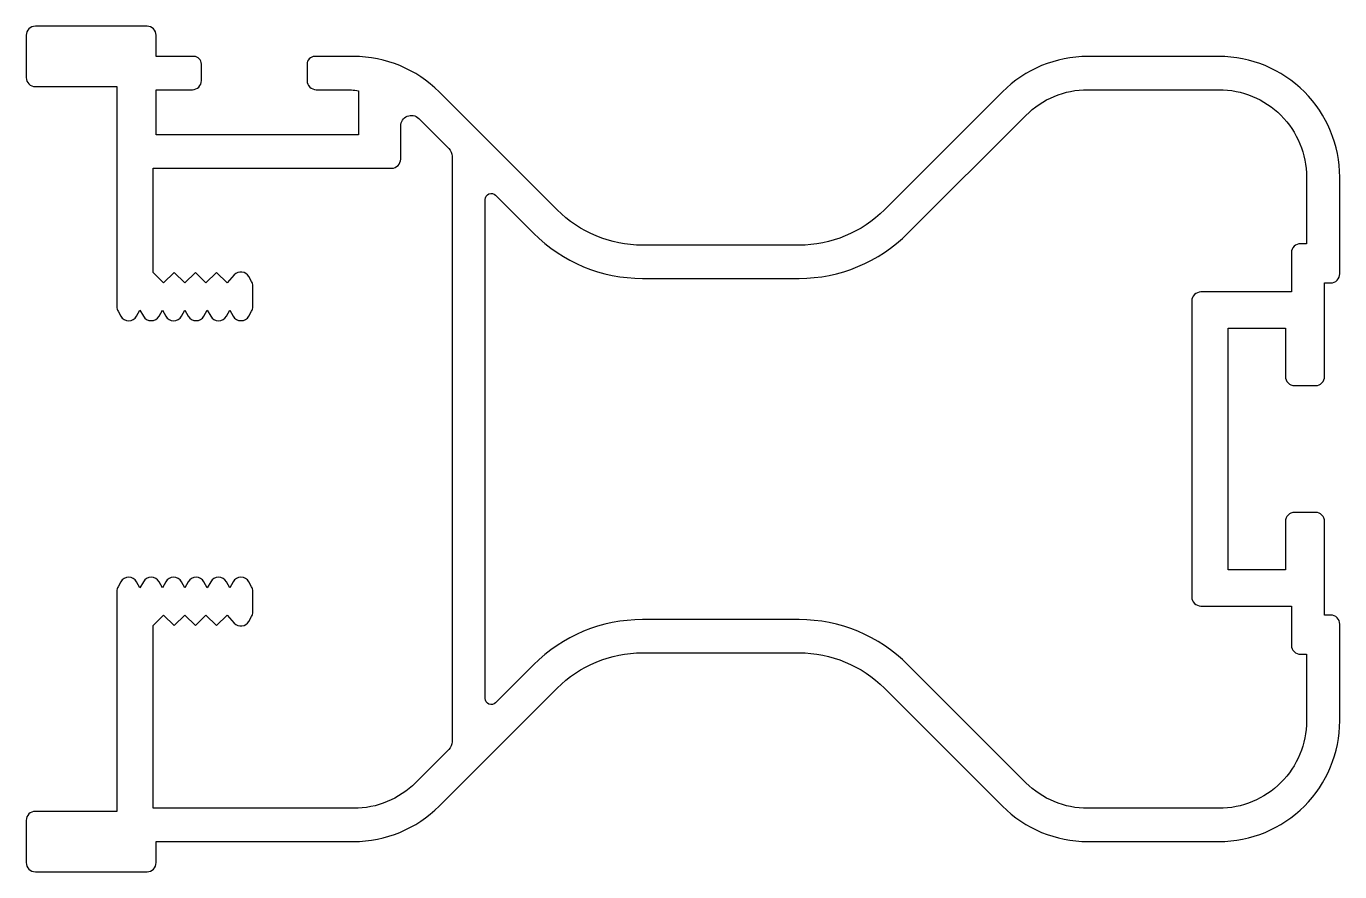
# Model space of a CAD drawing. Extents: x 559.7 to 603.2, y 653.7 to 681.7.
import ezdxf

# ---------------------------------------------------------------- set-up
doc = ezdxf.new("R2010")
doc.units = 0
doc.layers.get('0').update_dxf_attribs({"linetype": 'CONTINUOUS'})

msp = doc.modelspace()

# ---------------------------------------------------------------- linework, layer by layer
for points in [[(564.026, 679.607), (565.226, 679.607, 0.414214), (565.526, 679.907), (565.526, 680.457, 0.414214), (565.276, 680.707), (564.026, 680.707), (564.026, 681.407, 0.414214), (563.726, 681.707), (560.026, 681.707, 0.414214), (559.726, 681.407), (559.726, 680.007, 0.414214), (560.026, 679.707), (562.726, 679.707), (562.726, 672.419, 0.131652), (562.766, 672.269), (562.859, 672.107, 0.57735), (563.379, 672.107), (563.491, 672.301), (563.603, 672.107, 0.57735), (564.122, 672.107), (564.234, 672.301), (564.346, 672.107, 0.57735), (564.866, 672.107), (564.978, 672.301), (565.09, 672.107, 0.57735), (565.609, 672.107), (565.721, 672.301), (565.833, 672.107, 0.57735), (566.353, 672.107), (566.465, 672.301), (566.577, 672.107, 0.57735), (567.096, 672.107), (567.19, 672.269, 0.131652), (567.23, 672.419), (567.23, 673.107, 0.131652), (567.19, 673.257), (567.096, 673.419, 0.508702), (566.614, 673.47), (566.376, 673.207), (566.026, 673.557), (565.676, 673.207), (565.326, 673.557), (564.976, 673.207), (564.626, 673.557), (564.276, 673.207), (563.926, 673.557), (563.926, 677.007), (571.826, 677.007, 0.414214), (572.126, 677.307), (572.126, 678.406, -0.668179), (572.723, 678.654), (573.723, 677.654, -0.198912), (573.826, 677.406), (573.826, 658.007, -0.198912), (573.723, 657.76), (572.62, 656.656, -0.198912), (570.569, 655.807), (563.926, 655.807), (563.926, 661.857), (564.276, 662.207), (564.626, 661.857), (564.976, 662.207), (565.326, 661.857), (565.676, 662.207), (566.026, 661.857), (566.376, 662.207), (566.614, 661.944, 0.508702), (567.096, 661.995), (567.19, 662.157, 0.131652), (567.23, 662.307), (567.23, 662.995, 0.131652), (567.19, 663.145), (567.096, 663.307, 0.57735), (566.577, 663.307), (566.465, 663.113), (566.353, 663.307, 0.57735), (565.833, 663.307), (565.721, 663.113), (565.609, 663.307, 0.57735), (565.09, 663.307), (564.978, 663.113), (564.866, 663.307, 0.57735), (564.346, 663.307), (564.234, 663.113), (564.122, 663.307, 0.57735), (563.603, 663.307), (563.491, 663.113), (563.379, 663.307, 0.57735), (562.859, 663.307), (562.766, 663.145, 0.131652), (562.726, 662.995), (562.726, 655.707), (560.026, 655.707, 0.414214), (559.726, 655.407), (559.726, 654.007, 0.414214), (560.026, 653.707), (563.726, 653.707, 0.414214), (564.026, 654.007), (564.026, 654.707), (570.569, 654.707, 0.199005), (573.397, 655.878), (577.304, 659.785, -0.198912), (580.133, 660.957), (585.319, 660.957, -0.198912), (588.147, 659.785), (592.054, 655.878, 0.198912), (594.883, 654.707), (599.226, 654.707, 0.414214), (603.226, 658.707), (603.226, 661.907, 0.414214), (602.926, 662.207), (602.726, 662.207), (602.726, 665.307, 0.414214), (602.426, 665.607), (601.726, 665.607, 0.414214), (601.426, 665.307), (601.426, 663.707), (599.526, 663.707), (599.526, 671.707), (601.426, 671.707), (601.426, 670.107, 0.414214), (601.726, 669.807), (602.426, 669.807, 0.414214), (602.726, 670.107), (602.726, 673.207), (602.926, 673.207, 0.414214), (603.226, 673.507), (603.226, 676.707, 0.414217), (599.226, 680.707), (594.883, 680.707, 0.198912), (592.054, 679.535), (588.147, 675.628, -0.198912), (585.319, 674.457), (580.133, 674.457, -0.198912), (577.304, 675.628), (573.397, 679.535, 0.198912), (570.569, 680.707), (569.276, 680.707, 0.414214), (569.026, 680.457), (569.026, 679.907, 0.414214), (569.326, 679.607), (570.269, 679.607, -0.039569), (570.726, 679.571), (570.726, 678.107), (564.026, 678.107)], [(602.126, 660.907), (602.126, 658.707, -0.414214), (599.226, 655.807), (594.883, 655.807, -0.198912), (592.832, 656.656), (588.925, 660.563, 0.198912), (585.319, 662.057), (580.133, 662.057, 0.198912), (576.526, 660.563), (575.267, 659.304, -0.668179), (574.926, 659.445), (574.926, 675.968, -0.668179), (575.267, 676.11), (576.526, 674.851, 0.198912), (580.133, 673.357), (585.319, 673.357, 0.198912), (588.925, 674.851), (592.832, 678.757, -0.198912), (594.883, 679.607), (599.226, 679.607, -0.414214), (602.126, 676.707), (602.126, 674.507), (601.926, 674.507, 0.414214), (601.626, 674.207), (601.626, 672.907), (598.626, 672.907, 0.414214), (598.326, 672.607), (598.326, 662.807, 0.414214), (598.626, 662.507), (601.626, 662.507), (601.626, 661.207, 0.414214), (601.926, 660.907)]]:
    msp.add_lwpolyline(points, format="xyb", close=True)

doc.saveas('drawing.dxf')
